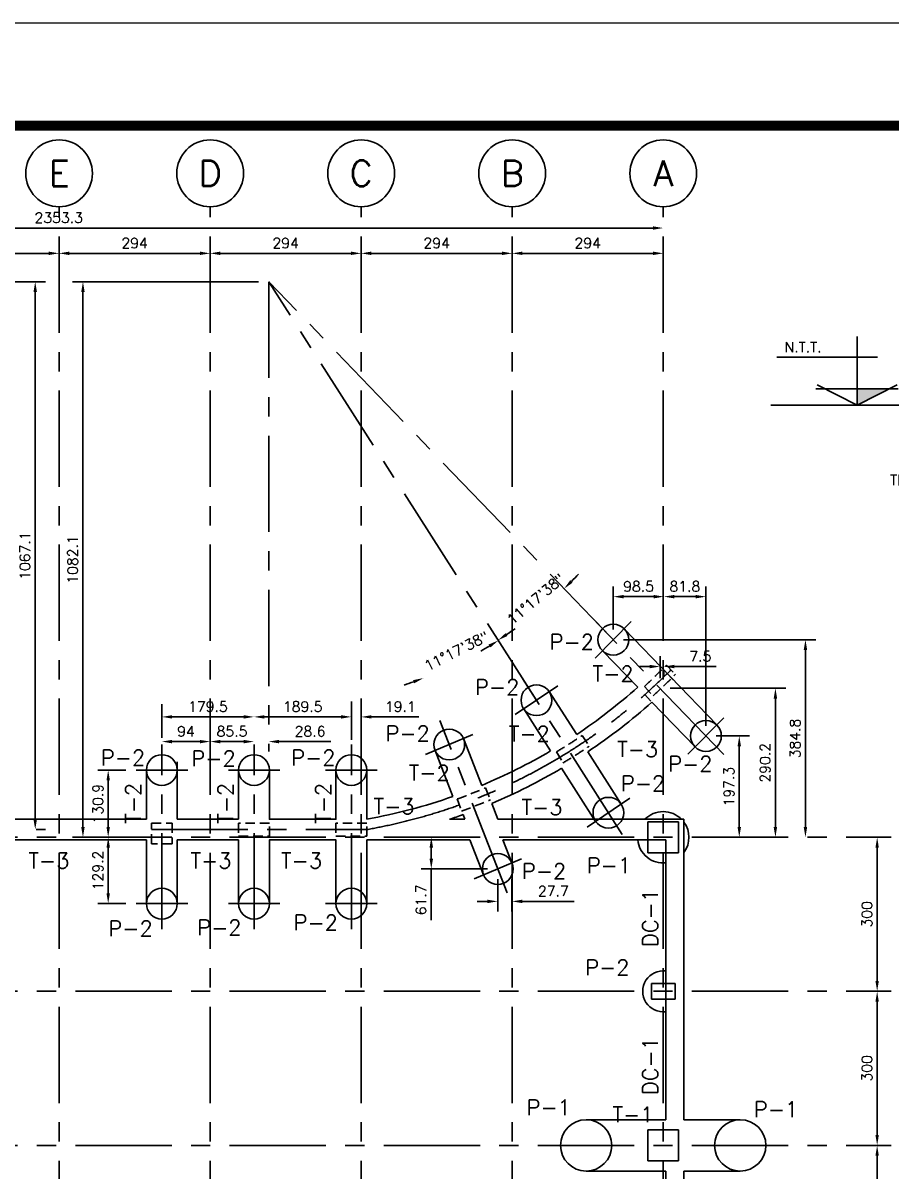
# Model space of a CAD drawing. Header units: inches. Extents: x 86960 to 403024, y -4000 to 57000.
# Drawn here: x 329604 to 346501, y 34640 to 57000 of the extents above; entities that cross this region are included whole.
import ezdxf
from ezdxf.enums import TextEntityAlignment as Align

# ---------------------------------------------------------------- set-up
doc = ezdxf.new("R2010")
doc.units = ezdxf.units.IN
doc.header["$LTSCALE"] = 1500
doc.header["$MEASUREMENT"] = 0
doc.linetypes.add('CENTER', pattern=[2, 1.25, -0.25, 0.25, -0.25])
doc.linetypes.add('HIDDEN2', pattern=[0.1875, 0.125, -0.0625])
doc.layers.get('Defpoints').update_dxf_attribs({"true_color": 0xffffff})
for name, color, linetype in [('3', 3, 'Continuous'), ('4', 4, 'CENTER'), ('5', 7, 'Continuous'), ('6', 7, 'Continuous'), ('8', 1, 'Continuous')]:
    doc.layers.add(name, color=color, linetype=linetype)
doc.layers.add('cambios', color=242, linetype='Continuous', lineweight=60, true_color=0xe00631)
doc.styles.add('ROMANS', font='ROMANS.shx', dxfattribs={"height": 200})
doc.dimstyles.get("Standard").update_dxf_attribs({"dimtxt": 0.18, "dimasz": 0.18, "dimexe": 0.18, "dimexo": 0.0625, "dimgap": 0.09, "dimtad": 0, "dimtih": 1, "dimtoh": 1, "dimdec": 4, "dimzin": 0, "dimdsep": 46, "dimtxsty": 'Standard', "dimcen": 0.09, "dimadec": 0, "dimazin": 0, "dimtfac": 1, "dimtdec": 4, "dimtofl": 0, "dimtmove": 0, "dimatfit": 3, "dimfxl": 1, "dimtolj": 1, "dimtzin": 0, "dimarcsym": 0})

# ---------------------------------------------------------------- blocks, each defined once
blk = doc.blocks.new('*D199')
at = {"layer": '5', "color": 0, "lineweight": -2, "transparency": 16777216}
blk.add_line((327567, 52513), (330107, 52513), dxfattribs=at)
at = {"layer": '5', "color": 0, "transparency": 16777216}
for points in [[(327567, 52547), (327567, 52480), (327367, 52513)], [(330107, 52547), (330107, 52480), (330307, 52513)]]:
    blk.add_solid(points, dxfattribs=at)
at = {"layer": 'Defpoints', "color": 0, "transparency": 16777216}
for p in [(327367, 52513), (330307, 52513), (330307, 52513)]:
    blk.add_point(p, dxfattribs=at)
at = {"layer": '5', "color": 0, "transparency": 16777216, "insert": (328837, 52713), "char_height": 200, "attachment_point": 5, "style": 'ROMANS'}
blk.add_mtext('\\A1;294', dxfattribs=at)
blk = doc.blocks.new('*D200')
at = {"layer": '5', "color": 0, "lineweight": -2, "transparency": 16777216}
for p, q in [((333247, 52713), (333247, 52713)), ((330507, 52513), (333047, 52513))]:
    blk.add_line(p, q, dxfattribs=at)
at = {"layer": '5', "color": 0, "transparency": 16777216}
for points in [[(330507, 52547), (330507, 52480), (330307, 52513)], [(333047, 52547), (333047, 52480), (333247, 52513)]]:
    blk.add_solid(points, dxfattribs=at)
at = {"layer": 'Defpoints', "color": 0, "transparency": 16777216}
for p in [(330307, 52513), (333247, 52513), (333247, 52513)]:
    blk.add_point(p, dxfattribs=at)
at = {"layer": '5', "color": 0, "transparency": 16777216, "insert": (331777, 52713), "char_height": 200, "attachment_point": 5, "style": 'ROMANS'}
blk.add_mtext('\\A1;294', dxfattribs=at)
blk = doc.blocks.new('*D201')
at = {"layer": '5', "color": 0, "lineweight": -2, "transparency": 16777216}
for p, q in [((333247, 52713), (333247, 52713)), ((336187, 52713), (336187, 52713)), ((333447, 52513), (335987, 52513))]:
    blk.add_line(p, q, dxfattribs=at)
at = {"layer": '5', "color": 0, "transparency": 16777216}
for points in [[(333447, 52547), (333447, 52480), (333247, 52513)], [(335987, 52547), (335987, 52480), (336187, 52513)]]:
    blk.add_solid(points, dxfattribs=at)
at = {"layer": 'Defpoints', "color": 0, "transparency": 16777216}
for p in [(333247, 52513), (336187, 52513), (336187, 52513)]:
    blk.add_point(p, dxfattribs=at)
at = {"layer": '5', "color": 0, "transparency": 16777216, "insert": (334717, 52713), "char_height": 200, "attachment_point": 5, "style": 'ROMANS'}
blk.add_mtext('\\A1;294', dxfattribs=at)
blk = doc.blocks.new('*D202')
at = {"layer": '5', "color": 0, "lineweight": -2, "transparency": 16777216}
for p, q in [((336187, 52713), (336187, 52713)), ((339127, 52713), (339127, 52713)), ((336387, 52513), (338927, 52513))]:
    blk.add_line(p, q, dxfattribs=at)
at = {"layer": '5', "color": 0, "transparency": 16777216}
for points in [[(336387, 52547), (336387, 52480), (336187, 52513)], [(338927, 52547), (338927, 52480), (339127, 52513)]]:
    blk.add_solid(points, dxfattribs=at)
at = {"layer": 'Defpoints', "color": 0, "transparency": 16777216}
for p in [(336187, 52513), (339127, 52513), (339127, 52513)]:
    blk.add_point(p, dxfattribs=at)
at = {"layer": '5', "color": 0, "transparency": 16777216, "insert": (337657, 52713), "char_height": 200, "attachment_point": 5, "style": 'ROMANS'}
blk.add_mtext('\\A1;294', dxfattribs=at)
blk = doc.blocks.new('*D203')
at = {"layer": '5', "color": 0, "lineweight": -2, "transparency": 16777216}
for p, q in [((339127, 52713), (339127, 52713)), ((342067, 52713), (342067, 52713)), ((339327, 52513), (341867, 52513))]:
    blk.add_line(p, q, dxfattribs=at)
at = {"layer": '5', "color": 0, "transparency": 16777216}
for points in [[(339327, 52547), (339327, 52480), (339127, 52513)], [(341867, 52547), (341867, 52480), (342067, 52513)]]:
    blk.add_solid(points, dxfattribs=at)
at = {"layer": 'Defpoints', "color": 0, "transparency": 16777216}
for p in [(339127, 52513), (342067, 52513), (342067, 52513)]:
    blk.add_point(p, dxfattribs=at)
at = {"layer": '5', "color": 0, "transparency": 16777216, "insert": (340597, 52713), "char_height": 200, "attachment_point": 5, "style": 'ROMANS'}
blk.add_mtext('\\A1;294', dxfattribs=at)
blk = doc.blocks.new('*D204')
at = {"layer": '5', "color": 0, "lineweight": -2, "transparency": 16777216}
blk.add_line((318734, 53006), (341867, 53006), dxfattribs=at)
at = {"layer": '5', "color": 0, "transparency": 16777216}
for points in [[(318734, 53039), (318734, 52973), (318534, 53006)], [(341867, 53039), (341867, 52973), (342067, 53006)]]:
    blk.add_solid(points, dxfattribs=at)
at = {"layer": 'Defpoints', "color": 0, "transparency": 16777216}
for p in [(318534, 53006), (342067, 53006), (342067, 53006)]:
    blk.add_point(p, dxfattribs=at)
at = {"layer": '5', "color": 0, "transparency": 16777216, "insert": (330300, 53206), "char_height": 200, "attachment_point": 5, "style": 'ROMANS'}
blk.add_mtext('\\A1;2353.3', dxfattribs=at)
blk = doc.blocks.new('*D214')
at = {"layer": '5', "color": 0, "lineweight": -2, "transparency": 16777216}
blk.add_line((346231, 32340), (346231, 34940), dxfattribs=at)
at = {"layer": '5', "color": 0, "transparency": 16777216}
for points in [[(346198, 34940), (346264, 34940), (346231, 35140)], [(346198, 32340), (346264, 32340), (346231, 32140)]]:
    blk.add_solid(points, dxfattribs=at)
at = {"layer": 'Defpoints', "color": 0, "transparency": 16777216}
for p in [(346231, 35140), (346231, 35140), (346231, 32140)]:
    blk.add_point(p, dxfattribs=at)
at = {"layer": '5', "color": 0, "transparency": 16777216, "insert": (346031, 33640), "char_height": 200, "attachment_point": 5, "rotation": 90, "style": 'ROMANS'}
blk.add_mtext('\\A1;300', dxfattribs=at)
blk = doc.blocks.new('*D215')
at = {"layer": '5', "color": 0, "lineweight": -2, "transparency": 16777216}
for p, q in [((346031, 38140), (346031, 38140)), ((346231, 35340), (346231, 37940))]:
    blk.add_line(p, q, dxfattribs=at)
at = {"layer": '5', "color": 0, "transparency": 16777216}
for points in [[(346198, 37940), (346264, 37940), (346231, 38140)], [(346198, 35340), (346264, 35340), (346231, 35140)]]:
    blk.add_solid(points, dxfattribs=at)
at = {"layer": 'Defpoints', "color": 0, "transparency": 16777216}
for p in [(346231, 38140), (346231, 38140), (346231, 35140)]:
    blk.add_point(p, dxfattribs=at)
at = {"layer": '5', "color": 0, "transparency": 16777216, "insert": (346031, 36640), "char_height": 200, "attachment_point": 5, "rotation": 90, "style": 'ROMANS'}
blk.add_mtext('\\A1;300', dxfattribs=at)
blk = doc.blocks.new('*D216')
at = {"layer": '5', "color": 0, "lineweight": -2, "transparency": 16777216}
for p, q in [((346031, 41140), (346031, 41140)), ((346231, 38340), (346231, 40940)), ((346031, 38140), (346031, 38140))]:
    blk.add_line(p, q, dxfattribs=at)
at = {"layer": '5', "color": 0, "transparency": 16777216}
for points in [[(346198, 40940), (346264, 40940), (346231, 41140)], [(346198, 38340), (346264, 38340), (346231, 38140)]]:
    blk.add_solid(points, dxfattribs=at)
at = {"layer": 'Defpoints', "color": 0, "transparency": 16777216}
for p in [(346231, 41140), (346231, 41140), (346231, 38140)]:
    blk.add_point(p, dxfattribs=at)
at = {"layer": '5', "color": 0, "transparency": 16777216, "insert": (346031, 39640), "char_height": 200, "attachment_point": 5, "rotation": 90, "style": 'ROMANS'}
blk.add_mtext('\\A1;300', dxfattribs=at)
blk = doc.blocks.new('*D304')
at = {"layer": '5', "color": 0, "lineweight": -2, "transparency": 16777216}
for p, q in [((326427, 51961), (330043, 51961)), ((329843, 51761), (329843, 41490)), ((329858, 41290), (330043, 41290))]:
    blk.add_line(p, q, dxfattribs=at)
at = {"layer": '5', "color": 0, "transparency": 16777216}
for points in [[(329809, 51761), (329876, 51761), (329843, 51961)], [(329809, 41490), (329876, 41490), (329843, 41290)]]:
    blk.add_solid(points, dxfattribs=at)
at = {"layer": 'Defpoints', "color": 0, "transparency": 16777216}
for p in [(326227, 51961), (329658, 41290), (329843, 41290)]:
    blk.add_point(p, dxfattribs=at)
at = {"layer": '5', "color": 0, "transparency": 16777216, "insert": (329643, 46626), "char_height": 200, "attachment_point": 5, "rotation": 90, "style": 'ROMANS'}
blk.add_mtext('\\A1;1067.1', dxfattribs=at)
blk = doc.blocks.new('*D230')
at = {"layer": '5', "color": 0, "lineweight": -2, "transparency": 16777216}
for p, q in [((333047, 43004), (332507, 43004)), ((332307, 42804), (332307, 42804))]:
    blk.add_line(p, q, dxfattribs=at)
at = {"layer": '5', "color": 0, "transparency": 16777216}
for points in [[(332507, 43037), (332507, 42970), (332307, 43004)], [(333047, 43037), (333047, 42970), (333247, 43004)]]:
    blk.add_solid(points, dxfattribs=at)
at = {"layer": 'Defpoints', "color": 0, "transparency": 16777216}
for p in [(332307, 43004), (332307, 43004), (333247, 43004)]:
    blk.add_point(p, dxfattribs=at)
at = {"layer": '5', "color": 0, "transparency": 16777216, "insert": (332777, 43204), "char_height": 200, "attachment_point": 5, "style": 'ROMANS'}
blk.add_mtext('\\A1;94', dxfattribs=at)
blk = doc.blocks.new('*D231')
at = {"layer": '5', "color": 0, "lineweight": -2, "transparency": 16777216}
blk.add_line((333902, 43004), (333447, 43004), dxfattribs=at)
at = {"layer": '5', "color": 0, "transparency": 16777216}
for points in [[(333447, 43037), (333447, 42970), (333247, 43004)], [(333902, 43037), (333902, 42970), (334102, 43004)]]:
    blk.add_solid(points, dxfattribs=at)
at = {"layer": 'Defpoints', "color": 0, "transparency": 16777216}
for p in [(333247, 43004), (333247, 43004), (334102, 43004)]:
    blk.add_point(p, dxfattribs=at)
at = {"layer": '5', "color": 0, "transparency": 16777216, "insert": (333674, 43204), "char_height": 200, "attachment_point": 5, "style": 'ROMANS'}
blk.add_mtext('\\A1;85.5', dxfattribs=at)
blk = doc.blocks.new('*D232')
at = {"layer": '5', "color": 0, "lineweight": -2, "transparency": 16777216}
for p, q in [((333902, 43004), (333702, 43004)), ((334587, 43004), (335597, 43004))]:
    blk.add_line(p, q, dxfattribs=at)
at = {"layer": '5', "color": 0, "transparency": 16777216}
for points in [[(333902, 43037), (333902, 42970), (334102, 43004)], [(334587, 43037), (334587, 42970), (334387, 43004)]]:
    blk.add_solid(points, dxfattribs=at)
at = {"layer": 'Defpoints', "color": 0, "transparency": 16777216}
for p in [(334102, 43004), (334387, 43004), (334387, 43004)]:
    blk.add_point(p, dxfattribs=at)
at = {"layer": '5', "color": 0, "transparency": 16777216, "insert": (335192, 43204), "char_height": 200, "attachment_point": 5, "style": 'ROMANS'}
blk.add_mtext('\\A1;28.6', dxfattribs=at)
blk = doc.blocks.new('*D233')
at = {"layer": '5', "color": 0, "lineweight": -2, "transparency": 16777216}
for p, q in [((335796, 43485), (335596, 43485)), ((336387, 43485), (337311, 43485))]:
    blk.add_line(p, q, dxfattribs=at)
at = {"layer": '5', "color": 0, "transparency": 16777216}
for points in [[(335796, 43518), (335796, 43452), (335996, 43485)], [(336387, 43518), (336387, 43452), (336187, 43485)]]:
    blk.add_solid(points, dxfattribs=at)
at = {"layer": 'Defpoints', "color": 0, "transparency": 16777216}
for p in [(335996, 43485), (336187, 43485), (336187, 43485)]:
    blk.add_point(p, dxfattribs=at)
at = {"layer": '5', "color": 0, "transparency": 16777216, "insert": (336949, 43685), "char_height": 200, "attachment_point": 5, "style": 'ROMANS'}
blk.add_mtext('\\A1;19.1', dxfattribs=at)
blk = doc.blocks.new('*D234')
at = {"layer": '5', "color": 0, "lineweight": -2, "transparency": 16777216}
for p, q in [((338846, 40323), (338846, 39692)), ((338646, 39892), (338446, 39892)), ((339323, 39892), (340333, 39892))]:
    blk.add_line(p, q, dxfattribs=at)
at = {"layer": '5', "color": 0, "transparency": 16777216}
for points in [[(338646, 39925), (338646, 39858), (338846, 39892)], [(339323, 39925), (339323, 39858), (339123, 39892)]]:
    blk.add_solid(points, dxfattribs=at)
at = {"layer": 'Defpoints', "color": 0, "transparency": 16777216}
for p in [(338846, 40523), (339123, 39892), (339123, 39892)]:
    blk.add_point(p, dxfattribs=at)
at = {"layer": '5', "color": 0, "transparency": 16777216, "insert": (339928, 40092), "char_height": 200, "attachment_point": 5, "style": 'ROMANS'}
blk.add_mtext('\\A1;27.7', dxfattribs=at)
blk = doc.blocks.new('*D235')
at = {"layer": '5', "color": 0, "lineweight": -2, "transparency": 16777216}
for p, q in [((342005, 44242), (342005, 44665)), ((341805, 44465), (341605, 44465)), ((342080, 44391), (342080, 44265)), ((342280, 44465), (343099, 44465))]:
    blk.add_line(p, q, dxfattribs=at)
at = {"layer": '5', "color": 0, "transparency": 16777216}
for points in [[(341805, 44499), (341805, 44432), (342005, 44465)], [(342280, 44499), (342280, 44432), (342080, 44465)]]:
    blk.add_solid(points, dxfattribs=at)
at = {"layer": 'Defpoints', "color": 0, "transparency": 16777216}
for p in [(342080, 44591), (342080, 44465), (342005, 44042)]:
    blk.add_point(p, dxfattribs=at)
at = {"layer": '5', "color": 0, "transparency": 16777216, "insert": (342789, 44665), "char_height": 200, "attachment_point": 5, "style": 'ROMANS'}
blk.add_mtext('\\A1;7.5', dxfattribs=at)
blk = doc.blocks.new('*D236')
at = {"layer": '5', "color": 0, "lineweight": -2, "transparency": 16777216}
for p, q in [((342205, 44042), (344451, 44042)), ((344251, 41340), (344251, 43842))]:
    blk.add_line(p, q, dxfattribs=at)
at = {"layer": '5', "color": 0, "transparency": 16777216}
for points in [[(344217, 43842), (344284, 43842), (344251, 44042)], [(344217, 41340), (344284, 41340), (344251, 41140)]]:
    blk.add_solid(points, dxfattribs=at)
at = {"layer": 'Defpoints', "color": 0, "transparency": 16777216}
for p in [(342005, 44042), (344251, 44042), (344251, 41140)]:
    blk.add_point(p, dxfattribs=at)
at = {"layer": '5', "color": 0, "transparency": 16777216, "insert": (344051, 42591), "char_height": 200, "attachment_point": 5, "rotation": 90, "style": 'ROMANS'}
blk.add_mtext('\\A1;290.2', dxfattribs=at)
blk = doc.blocks.new('*D237')
at = {"layer": '5', "color": 0, "lineweight": -2, "transparency": 16777216}
for p, q in [((341295, 44988), (345035, 44988)), ((344835, 41340), (344835, 44788))]:
    blk.add_line(p, q, dxfattribs=at)
at = {"layer": '5', "color": 0, "transparency": 16777216}
for points in [[(344802, 44788), (344869, 44788), (344835, 44988)], [(344802, 41340), (344869, 41340), (344835, 41140)]]:
    blk.add_solid(points, dxfattribs=at)
at = {"layer": 'Defpoints', "color": 0, "transparency": 16777216}
for p in [(341095, 44988), (344835, 44988), (344835, 41140)]:
    blk.add_point(p, dxfattribs=at)
at = {"layer": '5', "color": 0, "transparency": 16777216, "insert": (344635, 43064), "char_height": 200, "attachment_point": 5, "rotation": 90, "style": 'ROMANS'}
blk.add_mtext('\\A1;384.8', dxfattribs=at)
blk = doc.blocks.new('*D238')
at = {"layer": '5', "color": 0, "lineweight": -2, "transparency": 16777216}
for p, q in [((341095, 45188), (341095, 46027)), ((341880, 45827), (341295, 45827))]:
    blk.add_line(p, q, dxfattribs=at)
at = {"layer": '5', "color": 0, "transparency": 16777216}
for points in [[(341295, 45860), (341295, 45793), (341095, 45827)], [(341880, 45860), (341880, 45793), (342080, 45827)]]:
    blk.add_solid(points, dxfattribs=at)
at = {"layer": 'Defpoints', "color": 0, "transparency": 16777216}
for p in [(341095, 45827), (342080, 45827), (341095, 44988)]:
    blk.add_point(p, dxfattribs=at)
at = {"layer": '5', "color": 0, "transparency": 16777216, "insert": (341587, 46027), "char_height": 200, "attachment_point": 5, "style": 'ROMANS'}
blk.add_mtext('\\A1;98.5', dxfattribs=at)
blk = doc.blocks.new('*D239')
at = {"layer": '5', "color": 0, "lineweight": -2, "transparency": 16777216}
for p, q in [((342898, 43313), (342898, 46027)), ((342280, 45827), (342698, 45827))]:
    blk.add_line(p, q, dxfattribs=at)
at = {"layer": '5', "color": 0, "transparency": 16777216}
for points in [[(342280, 45860), (342280, 45793), (342080, 45827)], [(342698, 45860), (342698, 45793), (342898, 45827)]]:
    blk.add_solid(points, dxfattribs=at)
at = {"layer": 'Defpoints', "color": 0, "transparency": 16777216}
for p in [(342080, 45827), (342898, 45827), (342898, 43113)]:
    blk.add_point(p, dxfattribs=at)
at = {"layer": '5', "color": 0, "transparency": 16777216, "insert": (342489, 46027), "char_height": 200, "attachment_point": 5, "style": 'ROMANS'}
blk.add_mtext('\\A1;81.8', dxfattribs=at)
blk = doc.blocks.new('*D240')
at = {"layer": '5', "color": 0, "lineweight": -2, "transparency": 16777216}
for p, q in [((343098, 43113), (343747, 43113)), ((343547, 41340), (343547, 42913))]:
    blk.add_line(p, q, dxfattribs=at)
at = {"layer": '5', "color": 0, "transparency": 16777216}
for points in [[(343514, 42913), (343581, 42913), (343547, 43113)], [(343514, 41340), (343581, 41340), (343547, 41140)]]:
    blk.add_solid(points, dxfattribs=at)
at = {"layer": 'Defpoints', "color": 0, "transparency": 16777216}
for p in [(342898, 43113), (343547, 43113), (343547, 41140)]:
    blk.add_point(p, dxfattribs=at)
at = {"layer": '5', "color": 0, "transparency": 16777216, "insert": (343347, 42127), "char_height": 200, "attachment_point": 5, "rotation": 90, "style": 'ROMANS'}
blk.add_mtext('\\A1;197.3', dxfattribs=at)
blk = doc.blocks.new('*D241')
at = {"layer": '5', "color": 0, "lineweight": -2, "transparency": 16777216}
for p, q in [((337552, 40940), (337552, 40723)), ((338646, 40523), (337352, 40523)), ((337552, 40523), (337552, 39523))]:
    blk.add_line(p, q, dxfattribs=at)
at = {"layer": '5', "color": 0, "transparency": 16777216}
for points in [[(337519, 40940), (337586, 40940), (337552, 41140)], [(337519, 40723), (337586, 40723), (337552, 40523)]]:
    blk.add_solid(points, dxfattribs=at)
at = {"layer": 'Defpoints', "color": 0, "transparency": 16777216}
for p in [(337552, 41140), (337552, 40523), (338846, 40523)]:
    blk.add_point(p, dxfattribs=at)
at = {"layer": '5', "color": 0, "transparency": 16777216, "insert": (337352, 39923), "char_height": 200, "attachment_point": 5, "rotation": 90, "style": 'ROMANS'}
blk.add_mtext('\\A1;61.7', dxfattribs=at)
blk = doc.blocks.new('*D242')
at = {"layer": '5', "color": 0, "lineweight": -2, "transparency": 16777216}
for p, q in [((331263, 40048), (331263, 40940)), ((331607, 39848), (331063, 39848))]:
    blk.add_line(p, q, dxfattribs=at)
at = {"layer": '5', "color": 0, "transparency": 16777216}
for points in [[(331230, 40940), (331296, 40940), (331263, 41140)], [(331230, 40048), (331296, 40048), (331263, 39848)]]:
    blk.add_solid(points, dxfattribs=at)
at = {"layer": 'Defpoints', "color": 0, "transparency": 16777216}
for p in [(331263, 41140), (331263, 41140), (331807, 39848)]:
    blk.add_point(p, dxfattribs=at)
at = {"layer": '5', "color": 0, "transparency": 16777216, "insert": (331063, 40494), "char_height": 200, "attachment_point": 5, "rotation": 90, "style": 'ROMANS'}
blk.add_mtext('\\A1;129.2', dxfattribs=at)
blk = doc.blocks.new('*D243')
at = {"layer": '5', "color": 0, "lineweight": -2, "transparency": 16777216}
blk.add_line((333902, 43485), (332507, 43485), dxfattribs=at)
at = {"layer": '5', "color": 0, "transparency": 16777216}
for points in [[(332507, 43518), (332507, 43452), (332307, 43485)], [(333902, 43518), (333902, 43452), (334102, 43485)]]:
    blk.add_solid(points, dxfattribs=at)
at = {"layer": 'Defpoints', "color": 0, "transparency": 16777216}
for p in [(332307, 43485), (332307, 43485), (334102, 43485)]:
    blk.add_point(p, dxfattribs=at)
at = {"layer": '5', "color": 0, "transparency": 16777216, "insert": (333204, 43685), "char_height": 200, "attachment_point": 5, "style": 'ROMANS'}
blk.add_mtext('\\A1;179.5', dxfattribs=at)
blk = doc.blocks.new('*D244')
at = {"layer": '5', "color": 0, "lineweight": -2, "transparency": 16777216}
blk.add_line((335796, 43485), (334302, 43485), dxfattribs=at)
at = {"layer": '5', "color": 0, "transparency": 16777216}
for points in [[(334302, 43518), (334302, 43452), (334102, 43485)], [(335796, 43518), (335796, 43452), (335996, 43485)]]:
    blk.add_solid(points, dxfattribs=at)
at = {"layer": 'Defpoints', "color": 0, "transparency": 16777216}
for p in [(334102, 43485), (334102, 43485), (335996, 43485)]:
    blk.add_point(p, dxfattribs=at)
at = {"layer": '5', "color": 0, "transparency": 16777216, "insert": (335049, 43685), "char_height": 200, "attachment_point": 5, "style": 'ROMANS'}
blk.add_mtext('\\A1;189.5', dxfattribs=at)
blk = doc.blocks.new('*D245')
at = {"layer": '5', "color": 0, "lineweight": -2, "transparency": 16777216}
for p, q in [((331607, 42449), (331063, 42449)), ((331263, 42249), (331263, 41340))]:
    blk.add_line(p, q, dxfattribs=at)
at = {"layer": '5', "color": 0, "transparency": 16777216}
for points in [[(331230, 42249), (331296, 42249), (331263, 42449)], [(331230, 41340), (331296, 41340), (331263, 41140)]]:
    blk.add_solid(points, dxfattribs=at)
at = {"layer": 'Defpoints', "color": 0, "transparency": 16777216}
for p in [(331807, 42449), (331263, 41140), (331263, 41140)]:
    blk.add_point(p, dxfattribs=at)
at = {"layer": '5', "color": 0, "transparency": 16777216, "insert": (331063, 41794), "char_height": 200, "attachment_point": 5, "rotation": 90, "style": 'ROMANS'}
blk.add_mtext('\\A1;130.9', dxfattribs=at)
blk = doc.blocks.new('*D246')
at = {"layer": '5', "color": 0, "lineweight": -2, "transparency": 16777216}
for start, end in [(303.9754, 305.3582), (288.5331, 289.9159)]:
    blk.add_arc((334387, 51961), 8287, start, end, dxfattribs=at)
at = {"layer": '5', "color": 0, "transparency": 16777216}
for points in [[(339037, 45061), (339000, 45117), (338851, 44979)], [(337198, 44201), (337222, 44139), (337397, 44240)]]:
    blk.add_solid(points, dxfattribs=at)
at = {"layer": 'Defpoints', "color": 0, "transparency": 16777216}
for p in [(334387, 51961), (334387, 51961), (337898, 44455), (341270, 41197), (339028, 40057)]:
    blk.add_point(p, dxfattribs=at)
at = {"layer": '5', "color": 0, "transparency": 16777216, "insert": (338043, 44769), "char_height": 200, "attachment_point": 5, "rotation": 26.9456, "style": 'ROMANS'}
blk.add_mtext('\\A1;11°17\'38"', dxfattribs=at)
blk = doc.blocks.new('*D247')
at = {"layer": '5', "color": 0, "lineweight": -2, "transparency": 16777216}
for start, end in [(315.2679, 316.6492), (299.8298, 301.2112)]:
    blk.add_arc((334387, 51961), 8296, start, end, dxfattribs=at)
at = {"layer": '5', "color": 0, "transparency": 16777216}
for points in [[(340304, 46099), (340257, 46147), (340138, 45983)], [(338668, 44895), (338704, 44838), (338856, 44972)]]:
    blk.add_solid(points, dxfattribs=at)
at = {"layer": 'Defpoints', "color": 0, "transparency": 16777216}
for p in [(334387, 51961), (334387, 51961), (339305, 45281), (343245, 42753), (341270, 41197)]:
    blk.add_point(p, dxfattribs=at)
at = {"layer": '5', "color": 0, "transparency": 16777216, "insert": (339584, 45779), "char_height": 200, "attachment_point": 5, "rotation": 40.0526, "style": 'ROMANS'}
blk.add_mtext('\\A1;11°17\'38"', dxfattribs=at)
blk = doc.blocks.new('*D280')
at = {"layer": '5', "color": 0, "lineweight": -2, "transparency": 16777216}
for p, q in [((334187, 51961), (330571, 51961)), ((330771, 51761), (330771, 41340)), ((330756, 41140), (330571, 41140))]:
    blk.add_line(p, q, dxfattribs=at)
at = {"layer": '5', "color": 0, "transparency": 16777216}
for points in [[(330738, 51761), (330805, 51761), (330771, 51961)], [(330738, 41340), (330805, 41340), (330771, 41140)]]:
    blk.add_solid(points, dxfattribs=at)
at = {"layer": 'Defpoints', "color": 0, "transparency": 16777216}
for p in [(334387, 51961), (330771, 41140), (330956, 41140)]:
    blk.add_point(p, dxfattribs=at)
at = {"layer": '5', "color": 0, "transparency": 16777216, "insert": (330571, 46551), "char_height": 200, "attachment_point": 5, "rotation": 90, "style": 'ROMANS'}
blk.add_mtext('\\A1;1082.1', dxfattribs=at)

msp = doc.modelspace()

# ---------------------------------------------------------------- linework, layer by layer
for p, q in [((332307.05, 43076.54), (332307.05, 43734.69)), ((335996.25, 43782.21), (335996.25, 43038.53)), ((339122.98, 39694.67), (339122.98, 40333.44))]:
    msp.add_line(p, q)
at = {"const_width": 198}
msp.add_lwpolyline([(314024.05, -1999.97), (401024.05, -1999.97), (401024.05, 55000.03), (314024.05, 55000.03)], close=True, dxfattribs=at)
at = {"layer": '3'}
for p, q in [((343108.29, 43327.37), (341305.22, 45201.92)), ((341569.69, 44061.46), (340884.15, 44774.17)), ((340382.01, 43141.9), (339847.46, 43977.98)), ((339874.07, 42822.49), (339350.77, 43640.98)), ((342687.22, 42899.62), (341847.17, 43772.98)), ((338533.62, 42151.65), (338178.23, 43063.23)), ((337973.5, 41936.53), (337625.16, 42830.03)), ((341248.5, 41786.61), (340597.51, 42804.82)), ((332607.05, 41490.11), (332607.05, 42606.98)), ((340751.82, 41449.61), (340089.67, 42485.28)), ((332007.05, 41490.11), (332007.05, 42440.59)), ((333801.67, 41490.11), (333801.67, 42440.59)), ((336296.25, 41493.26), (336296.25, 42456.98)), ((338850.01, 41490.11), (338729.23, 41799.9)), ((330306.94, 41490.11), (328606.84, 41490.11)), ((330306.94, 41490.11), (332007.05, 41490.11)), ((332607.05, 41490.11), (333801.67, 41490.11)), ((334401.67, 41490.11), (335696.25, 41490.11)), ((337904.07, 41490.11), (338206.02, 41490.11)), ((338206.02, 41490.11), (338170.21, 41581.96)), ((338850.01, 41490.11), (342470.54, 41490.11)), ((330306.94, 41090.11), (328606.84, 41090.11)), ((330306.94, 41090.11), (332007.05, 41090.11)), ((332007.05, 39839.62), (332007.05, 41090.11)), ((332607.05, 39856.01), (332607.05, 41090.11)), ((332607.05, 41090.11), (333801.67, 41090.11)), ((333801.67, 39839.62), (333801.67, 41090.11)), ((334401.67, 41090.11), (335696.25, 41090.11)), ((336296.25, 39856.01), (336296.25, 41090.11)), ((336296.25, 41090.11), (338303.49, 41090.11)), ((338569.92, 40406.71), (338303.49, 41090.11)), ((339122.98, 40639.91), (338947.47, 41090.11)), ((338947.47, 41090.11), (342120.54, 41090.11)), ((340566.94, 35640.11), (342120.54, 35640.11)), ((342470.54, 35640.11), (343566.94, 35640.11)), ((340566.94, 34640.11), (342120.54, 34640.11)), ((342470.54, 34640.11), (343566.94, 34640.11))]:
    msp.add_line(p, q, dxfattribs=at)
at = {"layer": '3', "color": 7, "linetype": 'HIDDEN2'}
for p, q in [((342128.99, 44340.49), (342307.16, 44165.11)), ((342129.01, 44490.5), (342307.17, 44315.12)), ((341701.54, 44079.34), (341869.87, 43894.5)), ((341701.55, 43929.34), (341869.87, 43744.5)), ((340486.59, 43121.91), (340626.95, 42915.03)), ((339986.89, 42802.43), (340115.75, 42588.2)), ((338607.96, 42101.47), (338705.09, 41871.11)), ((338055.37, 41886.04), (338139.78, 41650.73))]:
    msp.add_line(p, q, dxfattribs=at)
at = {"layer": '3', "lineweight": -2}
for p, q in [((342470.54, 35640.11), (342470.54, 41490.11)), ((342120.54, 35640.11), (342120.54, 41090.11)), ((342120.54, 29640.11), (342120.54, 34640.11)), ((342470.54, 29640.11), (342470.54, 34640.11))]:
    msp.add_line(p, q, dxfattribs=at)
at = {"layer": '3'}
for points in [[(340382.01, 43141.9, 0.03484939), (341569.69, 44061.46, 0.03297433)], [(340597.51, 42804.82, 0.03536657), (341847.17, 43772.98, 0.03536657)], [(338533.62, 42151.65, 0.034777), (339874.07, 42822.49, 0.034777)], [(338729.23, 41799.9, 0.0340775), (340089.67, 42485.28, 0.0340775)], [(336296.25, 41493.26, 0.04026666), (337973.5, 41936.53, 0.04026666)], [(337904.07, 41490.11, 0.00629126), (338170.21, 41581.96, 0.00629126)]]:
    msp.add_lwpolyline(points, format="xyb", dxfattribs=at)
for points in [[(334401.67, 42456.98), (334401.67, 41490.11), (335696.25, 41490.11), (335696.25, 42440.59)], [(332607.05, 41490.11), (333801.67, 41490.11)], [(332607.05, 41090.11), (333801.67, 41090.11)], [(334401.67, 39856.01), (334401.67, 41090.11), (335696.25, 41090.11), (335696.25, 39839.62)], [(336296.25, 41090.11), (336313.67, 41090.11)]]:
    msp.add_lwpolyline(points, dxfattribs=at)
at = {"layer": '3', "color": 7, "linetype": 'HIDDEN2'}
for points in [[(332507.05, 41415.11), (332507.05, 41015.11), (332107.05, 41015.11), (332107.05, 41415.11)], [(333801.67, 41415.11), (333801.67, 41165.11), (334401.67, 41165.11), (334401.67, 41415.11)], [(335696.25, 41415.11), (335696.25, 41165.11), (336296.25, 41165.11), (336296.25, 41415.11)]]:
    msp.add_lwpolyline(points, close=True, dxfattribs=at)
at = {"layer": '3'}
for centre, radius in [((341094.68, 44988.05), 300.11), ((339599.12, 43809.48), 300.11), ((342897.76, 43113.49), 300.11), ((337901.7, 42946.63), 300.11), ((332307.05, 42448.79), 300.11), ((334101.67, 42448.79), 300.11), ((335996.25, 42448.79), 300.11), ((341000.16, 41618.11), 300.11), ((338846.45, 40523.31), 300.11), ((332307.05, 39847.82), 300.11), ((334101.67, 39847.82), 300.11), ((335996.25, 39847.82), 300.11), ((340566.94, 35140.11), 500), ((343566.94, 35140.11), 500)]:
    msp.add_circle(centre, radius, dxfattribs=at)
at = {"layer": '3', "color": 7, "linetype": 'HIDDEN2'}
for radius, start, end in [(10863.43, 312.32214, 315.450655), (11113.43, 312.32214, 315.450655), (11113.43, 312.322183, 315.450697), (10863.43, 301.028336, 304.156851), (11113.43, 301.028336, 304.156851), (10863.43, 289.734448, 292.862962), (11113.43, 289.734448, 292.862962)]:
    msp.add_arc((334387.21, 52111.44), radius, start, end, dxfattribs=at)
at = {"layer": '3'}
for centre, radius, start, end in [((342066.94, 41140.11), 500, 44.427004, 135.572996), ((342066.94, 41140.11), 500, 323.823259, 36.176741), ((342066.94, 41140.11), 500, 185.73917, 276.153933), ((342066.94, 38140.11), 400, 82.299201, 277.700799)]:
    msp.add_arc(centre, radius, start, end, dxfattribs=at)
at = {"layer": '4', "lineweight": -2}
for p, q in [((330306.94, -34.89), (330306.94, 53421.34)), ((333246.94, -34.89), (333246.94, 53421.34)), ((336186.94, -34.89), (336186.94, 53421.34)), ((339126.94, -34.89), (339126.94, 53421.34)), ((342066.94, -34.89), (342066.94, 53421.34)), ((315625.34, 41140.11), (346501.21, 41140.11)), ((315625.34, 38140.11), (346501.21, 38140.11)), ((315625.34, 35140.11), (346501.21, 35140.11))]:
    msp.add_line(p, q, dxfattribs=at)
at = {"layer": '4'}
for p, q in [((334387.21, 51961.44), (334387.21, 42811.53)), ((341269.59, 41196.69), (334387.21, 51961.44)), ((343244.5, 42753), (334387.21, 51961.44)), ((340743.79, 44631.59), (341445.58, 45344.51)), ((343244.5, 42753), (340747.94, 45348.54)), ((339185.21, 43528.65), (340013.02, 44090.32)), ((341269.59, 41196.69), (339329.69, 44230.9)), ((339028.13, 40057.29), (337720.02, 43412.66)), ((342546.87, 42757.04), (343248.65, 43469.95)), ((332307.05, 39347.63), (332307.05, 42948.97)), ((334101.67, 39347.63), (334101.67, 42948.97)), ((335996.25, 39347.63), (335996.25, 42948.97)), ((337440.81, 42752.3), (338362.59, 43140.97)), ((332811.41, 42448.79), (331806.84, 42448.79)), ((334606.03, 42448.79), (333601.46, 42448.79)), ((336500.6, 42448.79), (335496.03, 42448.79)), ((340586.25, 41337.27), (341414.07, 41898.94)), ((338385.56, 40328.97), (339307.34, 40717.65)), ((332811.41, 39847.82), (331806.84, 39847.82)), ((334606.03, 39847.82), (333601.46, 39847.82)), ((336500.6, 39847.82), (335496.03, 39847.82))]:
    msp.add_line(p, q, dxfattribs=at)
msp.add_lwpolyline([(332107.1, 41290.11), (336296.25, 41290.11, 0.15590655), (342218.08, 44402.8)], format="xyb", dxfattribs=at)
at = {"layer": '4', "color": 2, "linetype": 'Continuous'}
for centre in [(330306.94, 54071.34), (333246.94, 54071.34), (336186.94, 54071.34), (339126.94, 54071.34), (342066.94, 54071.34)]:
    msp.add_circle(centre, 650, dxfattribs=at)
at = {"layer": '6'}
for p, q in [((345840.19, 49559.35), (345840.19, 50892.68)), ((345840.19, 50492.68), (344276.26, 50492.68)), ((345840.19, 50492.68), (346240.19, 50492.68)), ((345840.19, 49873.61), (345040.19, 49873.61)), ((345840.19, 49559.35), (345061.56, 49952.83)), ((345840.19, 49559.35), (346618.81, 49952.83)), ((345840.19, 49873.61), (346640.19, 49873.61)), ((351407.42, 49559.35), (344159.17, 49559.35))]:
    msp.add_line(p, q, dxfattribs=at)
msp.add_solid([(345840.19, 49559.35), (345840.19, 49873.61), (346462.05, 49873.61)], dxfattribs=at)
at = {"layer": '8', "lineweight": -2}
for p, q in [((341766.94, 40840.11), (341766.94, 41440.11)), ((341766.94, 41440.11), (342366.94, 41440.11)), ((342366.94, 40840.11), (342366.94, 41440.11)), ((341766.94, 40840.11), (342366.94, 40840.11)), ((341836.94, 38290.11), (342296.94, 38290.11)), ((341836.94, 37990.11), (341836.94, 38290.11)), ((342296.94, 37990.11), (342296.94, 38290.11)), ((341836.94, 37990.11), (342296.94, 37990.11)), ((341766.94, 34840.11), (341766.94, 35440.11)), ((341766.94, 35440.11), (342366.94, 35440.11)), ((342366.94, 34840.11), (342366.94, 35440.11)), ((341766.94, 34840.11), (342366.94, 34840.11))]:
    msp.add_line(p, q, dxfattribs=at)
at = {"layer": 'cambios', "color": 7, "lineweight": 5}
msp.add_lwpolyline([(312024.05, 57000.03), (403024.05, 57000.03), (403024.05, -3999.97), (312024.05, -3999.97)], close=True, dxfattribs=at)

# ---------------------------------------------------------------- texts
at = {"layer": '4', "color": 2, "style": 'ROMANS'}
for s, p in [('E', (330306.94, 54071.34)), ('D', (333246.94, 54071.34)), ('C', (336186.94, 54071.34)), ('B', (339126.94, 54071.34)), ('A', (342066.94, 54071.34))]:
    msp.add_text(s, height=500, dxfattribs=at).set_placement(p, align=Align.MIDDLE)
at = {"layer": '6', "style": 'ROMANS'}
for s, p in [('N.T.T.', (344428.82, 50586.07)), ('TERRACERIA', (346483.01, 47998.71))]:
    msp.add_text(s, height=200, dxfattribs=at).set_placement(p)
at = {"layer": '6', "color": 2, "style": 'ROMANS'}
for s, p in [('P-2', (339856.55, 44795.23)), ('P-2', (338404.1, 43914.64)), ('P-2', (336660.6, 43012.23)), ('P-2', (331120.08, 42541.45)), ('P-2', (332882.61, 42525.15)), ('P-2', (334824.66, 42541.45)), ('P-2', (342163.49, 42419.02)), ('P-2', (341243.72, 42039.31)), ('P-1', (340579.36, 40442.88)), ('P-2', (339317.56, 40330.14)), ('P-2', (334873.62, 39328.93)), ('P-2', (331266.96, 39214.78)), ('P-2', (332996.85, 39231.09)), ('P-2', (340548.8, 38453.63)), ('P-1', (339408.4, 35728.33)), ('P-1', (343833.52, 35691.48))]:
    msp.add_text(s, height=300, dxfattribs=at).set_placement(p)
at = {"layer": '6', "color": 3, "style": 'ROMANS'}
for s, p in [('T-2', (340692.91, 44176.61)), ('T-2', (339062.65, 43005.1)), ('T-3', (341170.92, 42704.91)), ('T-2', (337113.3, 42245.25)), ('T-3', (336429.33, 41592.86)), ('T-3', (339308.18, 41574.34)), ('T-3', (329709.36, 40534.6)), ('T-3', (332865.87, 40534.6)), ('T-3', (334627.51, 40534.6)), ('T-1', (341080.77, 35589.05))]:
    msp.add_text(s, height=300, dxfattribs=at).set_placement(p)
for s, p in [('T-2', (331897.84, 41404.03)), ('T-2', (333698.42, 41404.03)), ('T-2', (335597.52, 41404.03)), ('DC-1', (341963.51, 39002.57)), ('DC-1', (341963.51, 36118.01))]:
    msp.add_text(s, height=300, rotation=90, dxfattribs=at).set_placement(p)

# ---------------------------------------------------------------- dimensions: what is measured, and where the dimension line sits
at = {"layer": '5'}
for base, p1, p2, override, picture, middle in [((342066.94, 53006.03), (318533.94, 53006.03), (342066.94, 53006.03), {"dimtxt": 200, "dimasz": 200, "dimexe": 200, "dimexo": 200, "dimgap": 100, "dimtad": 1, "dimtih": 0, "dimtoh": 0, "dimdec": 1, "dimlfac": 0.1, "dimzin": 12, "dimtxsty": 'ROMANS', "dimazin": 3, "dimtdec": 1}, '*D204', (330300.44, 53206.03)), ((330306.94, 52513.41), (327366.94, 52513.41), (330306.94, 52513.41), {"dimtxt": 200, "dimasz": 200, "dimexe": 200, "dimexo": 200, "dimgap": 100, "dimtad": 1, "dimtih": 0, "dimtoh": 0, "dimdec": 1, "dimlfac": 0.1, "dimzin": 12, "dimtxsty": 'ROMANS', "dimazin": 3, "dimtdec": 1}, '*D199', (328836.94, 52713.41)), ((333246.94, 52513.41), (330306.94, 52513.41), (333246.94, 52513.41), {"dimtxt": 200, "dimasz": 200, "dimexe": 200, "dimexo": 200, "dimgap": 100, "dimtad": 1, "dimtih": 0, "dimtoh": 0, "dimdec": 0, "dimlfac": 0.1, "dimtxsty": 'ROMANS', "dimazin": 3, "dimtdec": 0}, '*D200', (331776.94, 52713.41)), ((336186.94, 52513.41), (333246.94, 52513.41), (336186.94, 52513.41), {"dimtxt": 200, "dimasz": 200, "dimexe": 200, "dimexo": 200, "dimgap": 100, "dimtad": 1, "dimtih": 0, "dimtoh": 0, "dimdec": 0, "dimlfac": 0.1, "dimtxsty": 'ROMANS', "dimazin": 3, "dimtdec": 0}, '*D201', (334716.94, 52713.41)), ((339126.94, 52513.41), (336186.94, 52513.41), (339126.94, 52513.41), {"dimtxt": 200, "dimasz": 200, "dimexe": 200, "dimexo": 200, "dimgap": 100, "dimtad": 1, "dimtih": 0, "dimtoh": 0, "dimdec": 0, "dimlfac": 0.1, "dimtxsty": 'ROMANS', "dimazin": 3, "dimtdec": 0}, '*D202', (337656.94, 52713.41)), ((342066.94, 52513.41), (339126.94, 52513.41), (342066.94, 52513.41), {"dimtxt": 200, "dimasz": 200, "dimexe": 200, "dimexo": 200, "dimgap": 100, "dimtad": 1, "dimtih": 0, "dimtoh": 0, "dimdec": 0, "dimlfac": 0.1, "dimtxsty": 'ROMANS', "dimazin": 3, "dimtdec": 0}, '*D203', (340596.94, 52713.41))]:
    dim = msp.add_linear_dim(base=base, p1=p1, p2=p2, dimstyle='Standard', override=override, dxfattribs=at)
    dim.commit()
    dim.dimension.update_dxf_attribs({"geometry": picture, "text_midpoint": middle})
for base, p1, p2, angle, override, picture, middle in [((329842.68, 41290.11), (326226.68, 51961.44), (329658.31, 41290.11), 90, {"dimtxt": 200, "dimasz": 200, "dimexe": 200, "dimexo": 200, "dimgap": 100, "dimtad": 1, "dimtih": 0, "dimtoh": 0, "dimdec": 1, "dimlfac": 0.1, "dimzin": 12, "dimtxsty": 'ROMANS', "dimaunit": 1, "dimadec": 3, "dimazin": 3, "dimtdec": 1}, '*D304', (329642.68, 46625.77)), ((330771.21, 41140.11), (334387.21, 51961.44), (330955.58, 41140.11), 90, {"dimtxt": 200, "dimasz": 200, "dimexe": 200, "dimexo": 200, "dimgap": 100, "dimtad": 1, "dimtih": 0, "dimtoh": 0, "dimdec": 1, "dimlfac": 0.1, "dimzin": 12, "dimtxsty": 'ROMANS', "dimaunit": 1, "dimadec": 3, "dimazin": 3, "dimtdec": 1}, '*D280', (330571.21, 46550.77)), ((341094.68, 45826.6), (342079.94, 45826.6), (341094.68, 44988.05), 180, {"dimtxt": 200, "dimasz": 200, "dimexe": 200, "dimexo": 200, "dimgap": 100, "dimtad": 1, "dimtih": 0, "dimtoh": 0, "dimdec": 1, "dimlfac": 0.1, "dimzin": 12, "dimtxsty": 'ROMANS', "dimaunit": 1, "dimadec": 3, "dimazin": 3, "dimtdec": 1}, '*D238', (341587.31, 46026.6)), ((342897.76, 45826.6), (342079.94, 45826.6), (342897.76, 43113.49), 180, {"dimtxt": 200, "dimasz": 200, "dimexe": 200, "dimexo": 200, "dimgap": 100, "dimtad": 1, "dimtih": 0, "dimtoh": 0, "dimdec": 1, "dimlfac": 0.1, "dimzin": 12, "dimtxsty": 'ROMANS', "dimaunit": 1, "dimadec": 3, "dimazin": 3, "dimtdec": 1}, '*D239', (342488.85, 46026.6)), ((344835.19, 44988.05), (344835.19, 41140.11), (341094.68, 44988.05), 90, {"dimtxt": 200, "dimasz": 200, "dimexe": 200, "dimexo": 200, "dimgap": 100, "dimtad": 1, "dimtih": 0, "dimtoh": 0, "dimdec": 1, "dimlfac": 0.1, "dimzin": 12, "dimtxsty": 'ROMANS', "dimaunit": 1, "dimadec": 3, "dimazin": 3, "dimtdec": 1}, '*D237', (344635.19, 43064.08)), ((342079.94, 44465.32), (342004.69, 44041.97), (342079.94, 44590.91), 180, {"dimtxt": 200, "dimasz": 200, "dimexe": 200, "dimexo": 200, "dimgap": 100, "dimtad": 1, "dimtih": 0, "dimtoh": 0, "dimdec": 1, "dimlfac": 0.1, "dimzin": 12, "dimtxsty": 'ROMANS', "dimaunit": 1, "dimadec": 3, "dimazin": 3, "dimtdec": 1}, '*D235', (342789.47, 44665.32)), ((344250.57, 44041.97), (344250.57, 41140.11), (342004.69, 44041.97), 90, {"dimtxt": 200, "dimasz": 200, "dimexe": 200, "dimexo": 200, "dimgap": 100, "dimtad": 1, "dimtih": 0, "dimtoh": 0, "dimdec": 1, "dimlfac": 0.1, "dimzin": 12, "dimtxsty": 'ROMANS', "dimaunit": 1, "dimadec": 3, "dimazin": 3, "dimtdec": 1}, '*D236', (344050.57, 42591.04)), ((332307.05, 43485.05), (334101.67, 43485.05), (332307.05, 43485.05), 180, {"dimtxt": 200, "dimasz": 200, "dimexe": 200, "dimexo": 200, "dimgap": 100, "dimtad": 1, "dimtih": 0, "dimtoh": 0, "dimdec": 1, "dimlfac": 0.1, "dimtxsty": 'ROMANS', "dimaunit": 1, "dimadec": 3, "dimazin": 3, "dimtdec": 1}, '*D243', (333204.36, 43685.05)), ((334101.67, 43485.05), (335996.25, 43485.05), (334101.67, 43485.05), 180, {"dimtxt": 200, "dimasz": 200, "dimexe": 200, "dimexo": 200, "dimgap": 100, "dimtad": 1, "dimtih": 0, "dimtoh": 0, "dimdec": 1, "dimlfac": 0.1, "dimtxsty": 'ROMANS', "dimaunit": 1, "dimadec": 3, "dimazin": 3, "dimtdec": 1}, '*D244', (335048.96, 43685.05)), ((336186.94, 43485.05), (335996.25, 43485.05), (336186.94, 43485.05), 180, {"dimtxt": 200, "dimasz": 200, "dimexe": 200, "dimexo": 200, "dimgap": 100, "dimtad": 1, "dimtih": 0, "dimtoh": 0, "dimdec": 1, "dimlfac": 0.1, "dimzin": 12, "dimtxsty": 'ROMANS', "dimaunit": 1, "dimadec": 3, "dimazin": 3, "dimtdec": 1}, '*D233', (336948.85, 43685.05)), ((332307.05, 43003.83), (333246.94, 43003.83), (332307.05, 43003.83), 180, {"dimtxt": 200, "dimasz": 200, "dimexe": 200, "dimexo": 200, "dimgap": 100, "dimtad": 1, "dimtih": 0, "dimtoh": 0, "dimdec": 1, "dimlfac": 0.1, "dimzin": 12, "dimtxsty": 'ROMANS', "dimaunit": 1, "dimadec": 3, "dimazin": 3, "dimtdec": 1, "dimtmove": 1}, '*D230', (332777, 43203.83)), ((333246.94, 43003.83), (334101.67, 43003.83), (333246.94, 43003.83), 180, {"dimtxt": 200, "dimasz": 200, "dimexe": 200, "dimexo": 200, "dimgap": 100, "dimtad": 1, "dimtih": 0, "dimtoh": 0, "dimdec": 1, "dimlfac": 0.1, "dimzin": 12, "dimtxsty": 'ROMANS', "dimaunit": 1, "dimadec": 3, "dimazin": 3, "dimtdec": 1}, '*D231', (333674.31, 43203.83)), ((334387.21, 43003.83), (334101.67, 43003.83), (334387.21, 43003.83), 180, {"dimtxt": 200, "dimasz": 200, "dimexe": 200, "dimexo": 200, "dimgap": 100, "dimtad": 1, "dimtih": 0, "dimtoh": 0, "dimdec": 1, "dimlfac": 0.1, "dimzin": 12, "dimtxsty": 'ROMANS', "dimaunit": 1, "dimadec": 3, "dimazin": 3, "dimtdec": 1}, '*D232', (335191.97, 43203.83)), ((343547.28, 43113.49), (343547.28, 41140.11), (342897.76, 43113.49), 90, {"dimtxt": 200, "dimasz": 200, "dimexe": 200, "dimexo": 200, "dimgap": 100, "dimtad": 1, "dimtih": 0, "dimtoh": 0, "dimdec": 1, "dimlfac": 0.1, "dimzin": 12, "dimtxsty": 'ROMANS', "dimaunit": 1, "dimadec": 3, "dimazin": 3, "dimtdec": 1}, '*D240', (343347.28, 42126.8)), ((331262.86, 41140.11), (331806.84, 42448.79), (331262.86, 41140.11), 90, {"dimtxt": 200, "dimasz": 200, "dimexe": 200, "dimexo": 200, "dimgap": 100, "dimtad": 1, "dimtih": 0, "dimtoh": 0, "dimdec": 1, "dimlfac": 0.1, "dimzin": 12, "dimtxsty": 'ROMANS', "dimaunit": 1, "dimadec": 3, "dimazin": 3, "dimtdec": 1}, '*D245', (331062.86, 41794.45)), ((331262.86, 41140.11), (331806.84, 39847.82), (331262.86, 41140.11), 270, {"dimtxt": 200, "dimasz": 200, "dimexe": 200, "dimexo": 200, "dimgap": 100, "dimtad": 1, "dimtih": 0, "dimtoh": 0, "dimdec": 1, "dimlfac": 0.1, "dimzin": 12, "dimtxsty": 'ROMANS', "dimaunit": 1, "dimadec": 3, "dimazin": 3, "dimtdec": 1}, '*D242', (331062.86, 40493.96)), ((337552.36, 40523.31), (337552.36, 41140.11), (338846.45, 40523.31), 90, {"dimtxt": 200, "dimasz": 200, "dimexe": 200, "dimexo": 200, "dimgap": 100, "dimtad": 1, "dimtih": 0, "dimtoh": 0, "dimdec": 1, "dimlfac": 0.1, "dimzin": 12, "dimtxsty": 'ROMANS', "dimaunit": 1, "dimadec": 3, "dimazin": 3, "dimtdec": 1}, '*D241', (337352.36, 39923.31)), ((346231.17, 41140.11), (346231.17, 38140.11), (346231.17, 41140.11), 90, {"dimtxt": 200, "dimasz": 200, "dimexe": 200, "dimexo": 200, "dimgap": 100, "dimtad": 1, "dimtih": 0, "dimtoh": 0, "dimdec": 0, "dimlfac": 0.1, "dimtxsty": 'ROMANS', "dimazin": 3, "dimtdec": 0}, '*D216', (346031.17, 39640.11)), ((339122.98, 39891.71), (338846.45, 40523.31), (339122.98, 39891.71), 180, {"dimtxt": 200, "dimasz": 200, "dimexe": 200, "dimexo": 200, "dimgap": 100, "dimtad": 1, "dimtih": 0, "dimtoh": 0, "dimdec": 1, "dimlfac": 0.1, "dimzin": 12, "dimtxsty": 'ROMANS', "dimaunit": 1, "dimadec": 3, "dimazin": 3, "dimtdec": 1}, '*D234', (339927.75, 40091.71)), ((346231.17, 38140.11), (346231.17, 35140.11), (346231.17, 38140.11), 90, {"dimtxt": 200, "dimasz": 200, "dimexe": 200, "dimexo": 200, "dimgap": 100, "dimtad": 1, "dimtih": 0, "dimtoh": 0, "dimdec": 0, "dimlfac": 0.1, "dimtxsty": 'ROMANS', "dimazin": 3, "dimtdec": 0}, '*D215', (346031.17, 36640.11)), ((346231.17, 35140.11), (346231.17, 32140.11), (346231.17, 35140.11), 90, {"dimtxt": 200, "dimasz": 200, "dimexe": 200, "dimexo": 200, "dimgap": 100, "dimtad": 1, "dimtih": 0, "dimtoh": 0, "dimdec": 0, "dimlfac": 0.1, "dimtxsty": 'ROMANS', "dimazin": 3, "dimtdec": 0}, '*D214', (346031.17, 33640.11))]:
    dim = msp.add_linear_dim(base=base, p1=p1, p2=p2, angle=angle, dimstyle='Standard', override=override, dxfattribs=at)
    dim.commit()
    dim.dimension.update_dxf_attribs({"geometry": picture, "text_midpoint": middle})
dim = msp.add_angular_dim_2l(base=(337897.77, 44454.68), line1=((339028.13, 40057.29), (334387.21, 51961.44)), line2=((341269.59, 41196.69), (334387.21, 51961.44)), dimstyle='Standard', override={"dimtxt": 200, "dimasz": 200, "dimexe": 200, "dimexo": 200, "dimgap": 100, "dimtad": 1, "dimtih": 0, "dimtoh": 0, "dimdec": 1, "dimlfac": 0.1, "dimzin": 12, "dimtxsty": 'ROMANS', "dimaunit": 1, "dimadec": 3, "dimazin": 3, "dimtdec": 1}, dxfattribs=at)
dim.commit()
dim.dimension.update_dxf_attribs({"geometry": '*D246', "text_midpoint": (338043.19, 44769.31)})
dim = msp.add_angular_dim_2l(base=(339305.01, 45280.66), line1=((341269.59, 41196.69), (334387.21, 51961.44)), line2=((343244.5, 42753), (334387.21, 51961.44)), dimstyle='Standard', override={"dimtxt": 200, "dimasz": 200, "dimexe": 200, "dimexo": 200, "dimgap": 100, "dimtad": 1, "dimtih": 0, "dimtoh": 0, "dimdec": 1, "dimlfac": 0.1, "dimzin": 12, "dimtxsty": 'ROMANS', "dimaunit": 1, "dimadec": 3, "dimazin": 3, "dimtdec": 1}, dxfattribs=at)
dim.commit()
dim.dimension.update_dxf_attribs({"geometry": '*D247', "text_midpoint": (339725.37, 45611.52), "dimtype": 162})

doc.saveas('drawing.dxf')
